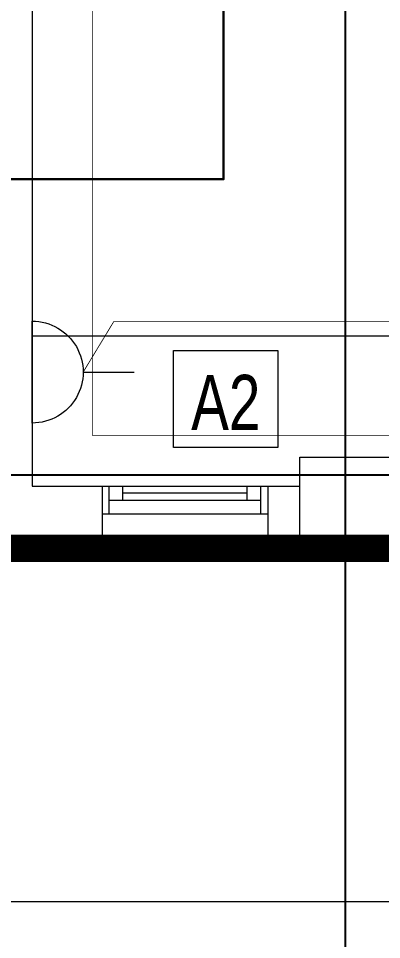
# Model space of a CAD drawing. Header units: metres. Extents: x 75097 to 220762, y -1557923 to -1361206.
# Drawn here: x 194128 to 195444, y -1471321 to -1467982 of the extents above; entities that cross this region are included whole.
import ezdxf

# ---------------------------------------------------------------- set-up
doc = ezdxf.new("R2010")
doc.units = ezdxf.units.M
doc.linetypes.add('DASHED2', pattern=[0.375, 0.25, -0.125])
doc.layers.get('0').update_dxf_attribs({"lineweight": 0})
for name, color, linetype, lineweight in [('A-100 - Copy$0$Aluminum', 8, 'Continuous', 0), ('A-100 - Copy$0$Medical Equipment and Furniture', 8, 'Continuous', 0), ('A-100 - Copy$0$Proj', 8, 'Continuous', 0), ('A-100 - Copy$0$Structure', 8, 'Continuous', 9), ('A-100 - Copy$0$Walls', 8, 'Continuous', 0), ('E-LG', 245, 'Continuous', 30)]:
    doc.layers.add(name, color=color, linetype=linetype, lineweight=lineweight)
doc.layers.add('A-100 - Copy$0$axes', color=8, linetype='Continuous')
doc.layers.add('E-POWR', color=7, linetype='Continuous', lineweight=9, true_color=0x4e7e3e)
doc.styles.add('A-100 - Copy$0$X3G_ENTITY_2587EA', font='swisscl.ttf', dxfattribs={"height": 200})

# ---------------------------------------------------------------- blocks, each defined once
blk = doc.blocks.new('A-100 - Copy')
at = {"layer": 'A-100 - Copy$0$Aluminum'}
for p, q in [((194432.1, -1469677.7, 0), (195032.1, -1469677.7, 0)), ((194457.1, -1469777.7, 0), (194457.1, -1469677.7, 0)), ((194507.1, -1469727.7, 0), (194507.1, -1469677.7, 0)), ((194957.1, -1469727.7, 0), (194957.1, -1469677.7, 0)), ((195007.1, -1469777.7, 0), (195007.1, -1469677.7, 0)), ((194957.1, -1469702.7, 0), (194507.1, -1469702.7, 0)), ((194457.1, -1469727.7, 0), (195007.1, -1469727.7, 0)), ((194432.1, -1469777.7, 0), (195032.1, -1469777.7, 0))]:
    blk.add_line(p, q, dxfattribs=at)
at = {"layer": 'A-100 - Copy$0$axes'}
for p, q in [((195313.3, -1477297.4, 0), (195313.3, -1451192.7, 0)), ((195313.3, -1477297.4, 0), (195313.3, -1451192.7, 0)), ((215795, -1469637.7, 2.4), (83877.8, -1469637.7, 2.4))]:
    blk.add_line(p, q, dxfattribs=at)
at = {"layer": 'A-100 - Copy$0$Medical Equipment and Furniture'}
blk.add_line((194178.3, -1469132.7, 0), (198963.3, -1469132.7, 0), dxfattribs=at)
at = {"layer": 'A-100 - Copy$0$Medical Equipment and Furniture', "elevation": 0}
blk.add_lwpolyline([(194690, -1469185.2), (195068.5, -1469185.2), (195068.5, -1469537.8), (194690, -1469537.8)], close=True, dxfattribs=at)
at = {"layer": 'A-100 - Copy$0$Proj'}
blk.add_line((194432.1, -1469902.7, 0), (195032.1, -1469902.7, 0), dxfattribs=at)
blk.add_lwpolyline([(188053.3, -1469902.7), (188053.3, -1471182.7), (211678.3, -1471182.7), (211678.3, -1453692.7), (188053.3, -1453692.7), (188053.3, -1454972.7)], dxfattribs=at)
at = {"layer": 'A-100 - Copy$0$Structure', "elevation": 0}
blk.add_lwpolyline([(195148.3, -1469572.7), (195478.3, -1469572.7), (195478.3, -1469902.7), (195148.3, -1469902.7)], close=True, dxfattribs=at)
at = {"layer": 'A-100 - Copy$0$Walls'}
for p, q in [((194178.3, -1469677.7, 0), (194432.1, -1469677.7, 0)), ((194432.1, -1469677.7, 0), (194432.1, -1469902.7, 0)), ((195032.1, -1469677.7, 0), (195148.3, -1469677.7, 0)), ((195032.1, -1469677.7, 0), (195032.1, -1469902.7, 0)), ((192598.3, -1469902.7, 0), (194432.1, -1469902.7, 0)), ((195032.1, -1469902.7, 0), (195148.3, -1469902.7, 0))]:
    blk.add_line(p, q, dxfattribs=at)
at = {"layer": 'A-100 - Copy$0$Walls', "elevation": 0}
blk.add_lwpolyline([(194178.3, -1464852.7), (194178.3, -1469677.7)], dxfattribs=at)
at = {"layer": 'A-100 - Copy$0$Medical Equipment and Furniture', "insert": (194879.7, -1469274, 0), "char_height": 200, "attachment_point": 2, "style": 'A-100 - Copy$0$X3G_ENTITY_2587EA'}
blk.add_mtext('A2', dxfattribs=at)
blk = doc.blocks.new('NORMAL SOCKET')
at = {"layer": 'E-POWR'}
for p, q in [((0, 307.7), (0, 615.4)), ((-307.7, 0), (307.7, 0))]:
    blk.add_line(p, q, dxfattribs=at)
blk.add_ellipse((0, 0), major_axis=(32.8, 305.9), ratio=1, start_param=4.81904, end_param=7.960633, dxfattribs=at)

msp = doc.modelspace()

# ---------------------------------------------------------------- linework, layer by layer
at = {"layer": 'E-LG', "color": 1, "elevation": 0}
msp.add_lwpolyline([(192171.7, -1455445.9), (192171.7, -1459286.7), (194877.9, -1459286.7), (195054.8, -1459441.7), (194872, -1459542.4), (194872, -1468564.9), (190871.8, -1468564.9), (190781.3, -1468709.6), (190749.3, -1468550.1), (183890.7, -1468550.1), (183890.7, -1464705.6), (183797.6, -1464208.9), (183700.8, -1464453.4), (181239.8, -1464453.4), (181208.8, -1464214.4)], dxfattribs=at)
at = {"layer": 'E-POWR', "color": 240, "linetype": 'DASHED2', "ltscale": 500, "true_color": 0xf10e52, "const_width": 100, "elevation": 0}
msp.add_lwpolyline([(159393.3, -1448612.7), (159393.3, -1454972.7), (147820.4, -1454991.2), (147948, -1460991.2), (148420.5, -1460972.7), (148420.5, -1466760.4), (151756.7, -1466760.4), (151498.3, -1475532.7), (159048.3, -1475532.7), (159048.3, -1476893.7), (174041.3, -1476822.7), (174041.3, -1469902.7), (209947.3, -1469902.7), (209947.3, -1454972.7), (173995.3, -1454972.7), (173978.3, -1451323.8), (179573.3, -1451323.8), (179573.3, -1448020.8), (173978.3, -1448045.7)], dxfattribs=at)
at = {"layer": 'E-POWR', "const_width": 3, "elevation": 0}
msp.add_lwpolyline([(195487.6, -1465036.2), (194396.3, -1465036.2), (194396.3, -1469493.1), (197281, -1469493.1), (199578.7, -1469496.5), (199578.7, -1465036.2), (204978.7, -1465036.2), (204978.7, -1469559.1), (209423.4, -1469559.1), (209423.4, -1465157.9), (209423.4, -1465037.3), (206728.8, -1465037.3)], dxfattribs=at)

# ---------------------------------------------------------------- next in the draw order: block references
msp.add_blockref('A-100 - Copy', (0, 0))

# ---------------------------------------------------------------- next in the draw order: linework, layer by layer
msp.add_lwpolyline([(194362.9, -1469264), (194473.4, -1469081.4), (199498.1, -1469081.4), (199498.1, -1468875.7), (199578.7, -1468756.5), (199489.1, -1468639.1), (199489.1, -1465744.2), (199576.5, -1465642.7), (199479.5, -1465559.2), (199479.5, -1464375.3), (203048.9, -1464375.3), (203048.9, -1462217.4), (202862.9, -1462082.1), (203043.5, -1461993.2), (203043.5, -1460641.1), (204941.3, -1460641.1)], dxfattribs=at)

# ---------------------------------------------------------------- next in the draw order: block references
at = {"layer": 'E-POWR', "color": 85, "xscale": -0.6, "yscale": 0.6, "zscale": 0.6, "rotation": 270}
msp.add_blockref('NORMAL SOCKET', (194178.3, -1469264, 0), dxfattribs=at)

doc.saveas('drawing.dxf')
